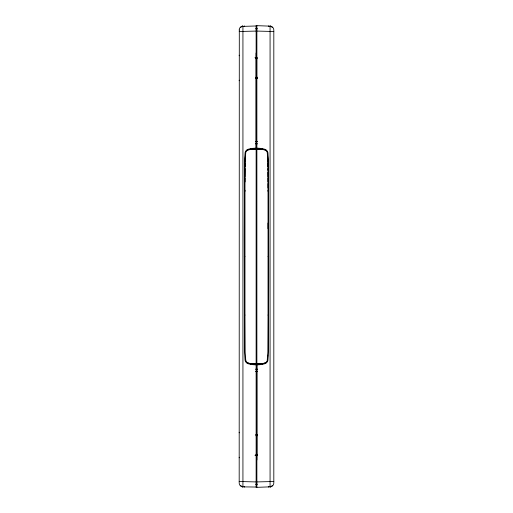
<?xml version="1.0" encoding="UTF-8"?>
<svg xmlns="http://www.w3.org/2000/svg" width="513" height="513" viewBox="0 0 513 513"><rect width="100%" height="100%" fill="white"/><g stroke="black" fill="none" stroke-linecap="round" stroke-linejoin="round"><path stroke-width="0.77" d="M247.176 149.777L245.855 150.873L245.124 152.419L244.534 159.428L244.297 238.276L244.496 352.149L245.079 360.415L245.804 362.056L247.176 363.223M244.97 315.059L244.983 190.22M256.122 364.839L256.122 364.217L250.517 363.711L247.24 362.505M256.122 148.161L256.122 53.006M256.5 58.296L256.5 28.747M256.5 28.856L256.5 25.65L270.486 26.163A3.854 2.725 90 0 1 272.262 27.458M256.5 454.704L256.5 487.35L270.479 486.837A3.854 2.725 -90 0 0 272.262 485.542M256.878 459.994L256.878 364.839M256.878 148.712L256.878 148.161M268.03 315.059L268.043 223.014M268.03 315.046L267.844 351.924L267.196 360.716A3.565 3.565 0 0 1 266.972 361.261M268.479 26.452L268.479 26.067M268.479 486.933L268.479 486.548M265.824 363.223L267.145 362.127L267.876 360.581L268.466 353.572L268.703 274.724L268.504 160.851L267.921 152.585L267.196 150.944L265.824 149.777M244.977 191.336L245.009 177.928M245.015 176.748L245.067 168.508M244.996 181.942L245.201 159.299L245.804 152.284A3.565 3.565 0 0 1 246.028 151.739M245.079 166.847L245.131 162.659M245.156 161.505L245.176 160.454M245.201 159.505L245.227 158.645M270.062 26.394L270.069 26.125A3.873 2.738 90 0 1 271.614 26.862M245.252 157.805L245.31 156.503M267.69 356.497L267.748 355.201M270.069 486.875L270.069 26.125A3.88 3.88 0 0 1 273.814 29.998L273.814 483.002A3.88 3.88 0 0 1 270.069 486.875A3.873 2.738 -90 0 0 271.614 486.138M247.24 150.501L250.517 149.289L256.122 148.783M256.878 364.217L262.483 363.711L265.76 362.505M264.964 362.935L265.375 362.729M255.698 57.834L257.282 57.783L255.756 57.809M255.788 434.864L257.308 434.838L256.814 434.838M255.397 28.766L257.603 28.766M256.417 31.069L239.186 31.505M255.833 57.802L256.237 57.796M256.583 481.931L273.814 481.495M257.603 484.234L255.397 484.234M256.654 434.844L257.141 434.838M255.397 141.626L256.122 141.614M256.878 371.386L257.603 371.374M255.397 143.807L256.122 143.8M256.878 369.2L257.603 369.193M256.5 487.042L242.931 486.875A3.88 3.88 0 0 1 239.186 483.002L239.302 29.998M273.814 31.505L256.583 31.069M255.865 58.687L257.289 58.687M255.865 77.258L257.257 77.258M255.788 78.136L257.346 78.181M249.19 149.43L256.122 149.43M256.878 149.43L263.81 149.43M244.297 256.5L244.957 256.5M268.043 256.5L268.703 256.5M249.19 363.57L256.122 363.57M256.878 363.57L263.81 363.57M255.859 434.819L257.346 434.819M255.865 435.742L257.257 435.742M255.865 454.313L257.289 454.313M255.698 455.166L257.263 455.236M239.186 481.495L256.417 481.931M256.878 143.8L257.603 143.807M255.397 369.193L256.122 369.2M257.128 455.217L256.295 455.198M256.878 141.614L257.603 141.626M255.397 371.374L256.122 371.386M256.878 148.783L262.483 149.289L265.76 150.501M256.102 78.149L257.308 78.162L255.865 78.143M242.931 486.875L242.931 486.875A3.873 2.738 90 0 1 241.386 486.138M247.619 362.729L248.036 362.935M268.004 181.942L267.799 159.299L267.196 152.284A3.565 3.565 0 0 0 266.972 151.739M246.028 361.261A3.559 3.559 0 0 1 245.804 360.716L245.156 351.912L244.97 315.046M245.804 360.716L245.656 360.126M267.69 156.51L267.748 157.863M242.938 26.394L256.5 25.958M267.773 158.645L267.844 161.505M267.869 162.659L267.921 166.847M267.933 168.508L267.953 170.322M267.959 172.297L267.985 176.748M267.991 177.928L268.017 187.97M268.004 183.577L268.023 191.336M268.017 190.22L268.043 228.708M244.521 26.067L244.521 26.452M244.521 486.548L244.521 486.933M268.6 26.073L268.6 26.458M268.6 486.542L268.6 486.927M256.878 25.663L256.878 487.337M256.705 57.783L256.705 78.162M256.705 434.838L256.705 455.217M256.5 77.514L256.5 248.895M256.5 264.105L256.5 435.486M256.122 25.663L256.122 487.337M244.4 26.073L244.4 26.458M244.4 486.542L244.4 486.927M241.386 26.862A3.873 2.738 -90 0 1 242.931 26.125L242.931 481.495L242.912 486.856L242.566 486.843A3.854 2.725 -90 0 1 240.738 485.542M267.042 361.312A3.809 3.803 0 0 1 265.753 362.492M265.753 150.508A3.809 3.803 0 0 1 267.042 151.688M262.682 364.313A33.428 33.409 -82.9 0 1 256.904 364.814M265.856 363.294A11.85 11.844 -89.5 0 1 262.675 364.262M256.904 148.186A33.428 33.409 82.9 0 1 262.682 148.687M262.675 148.738A11.85 11.844 89.5 0 1 265.856 149.706M239.186 29.998A3.88 3.88 0 0 1 242.931 26.125L242.566 26.157A3.854 2.725 -90 0 0 240.738 27.458M239.186 80.746A1.231 1.231 0 0 1 239.321 80.182M239.321 55.763A1.231 1.231 0 0 1 239.186 55.199M239.321 432.818A1.231 1.231 0 0 1 239.186 432.254M239.186 457.801A1.231 1.231 0 0 1 239.321 457.237M247.247 362.492A3.809 3.803 0 0 1 245.958 361.312M245.958 151.688A3.809 3.803 0 0 1 247.247 150.508M256.096 364.814A33.428 33.409 82.9 0 1 250.318 364.313M250.325 364.262A11.85 11.844 89.5 0 1 247.144 363.294M250.318 148.687A33.428 33.409 -82.9 0 1 256.096 148.186M247.144 149.706A11.85 11.844 -89.5 0 1 250.325 148.738M257.128 77.553A28.042 3.995 -19.5 0 1 257.032 77.559M255.506 57.77A30.062 0.686 2.1 0 1 254.955 57.712M257 77.739A27.792 4.059 -19.9 0 1 256.564 77.752M257.032 435.441A28.042 3.995 19.5 0 1 257.128 435.447M254.955 455.287A30.062 0.686 -2.1 0 1 255.506 455.23M256.564 435.248A27.792 4.059 19.9 0 1 257 435.261"/></g></svg>
